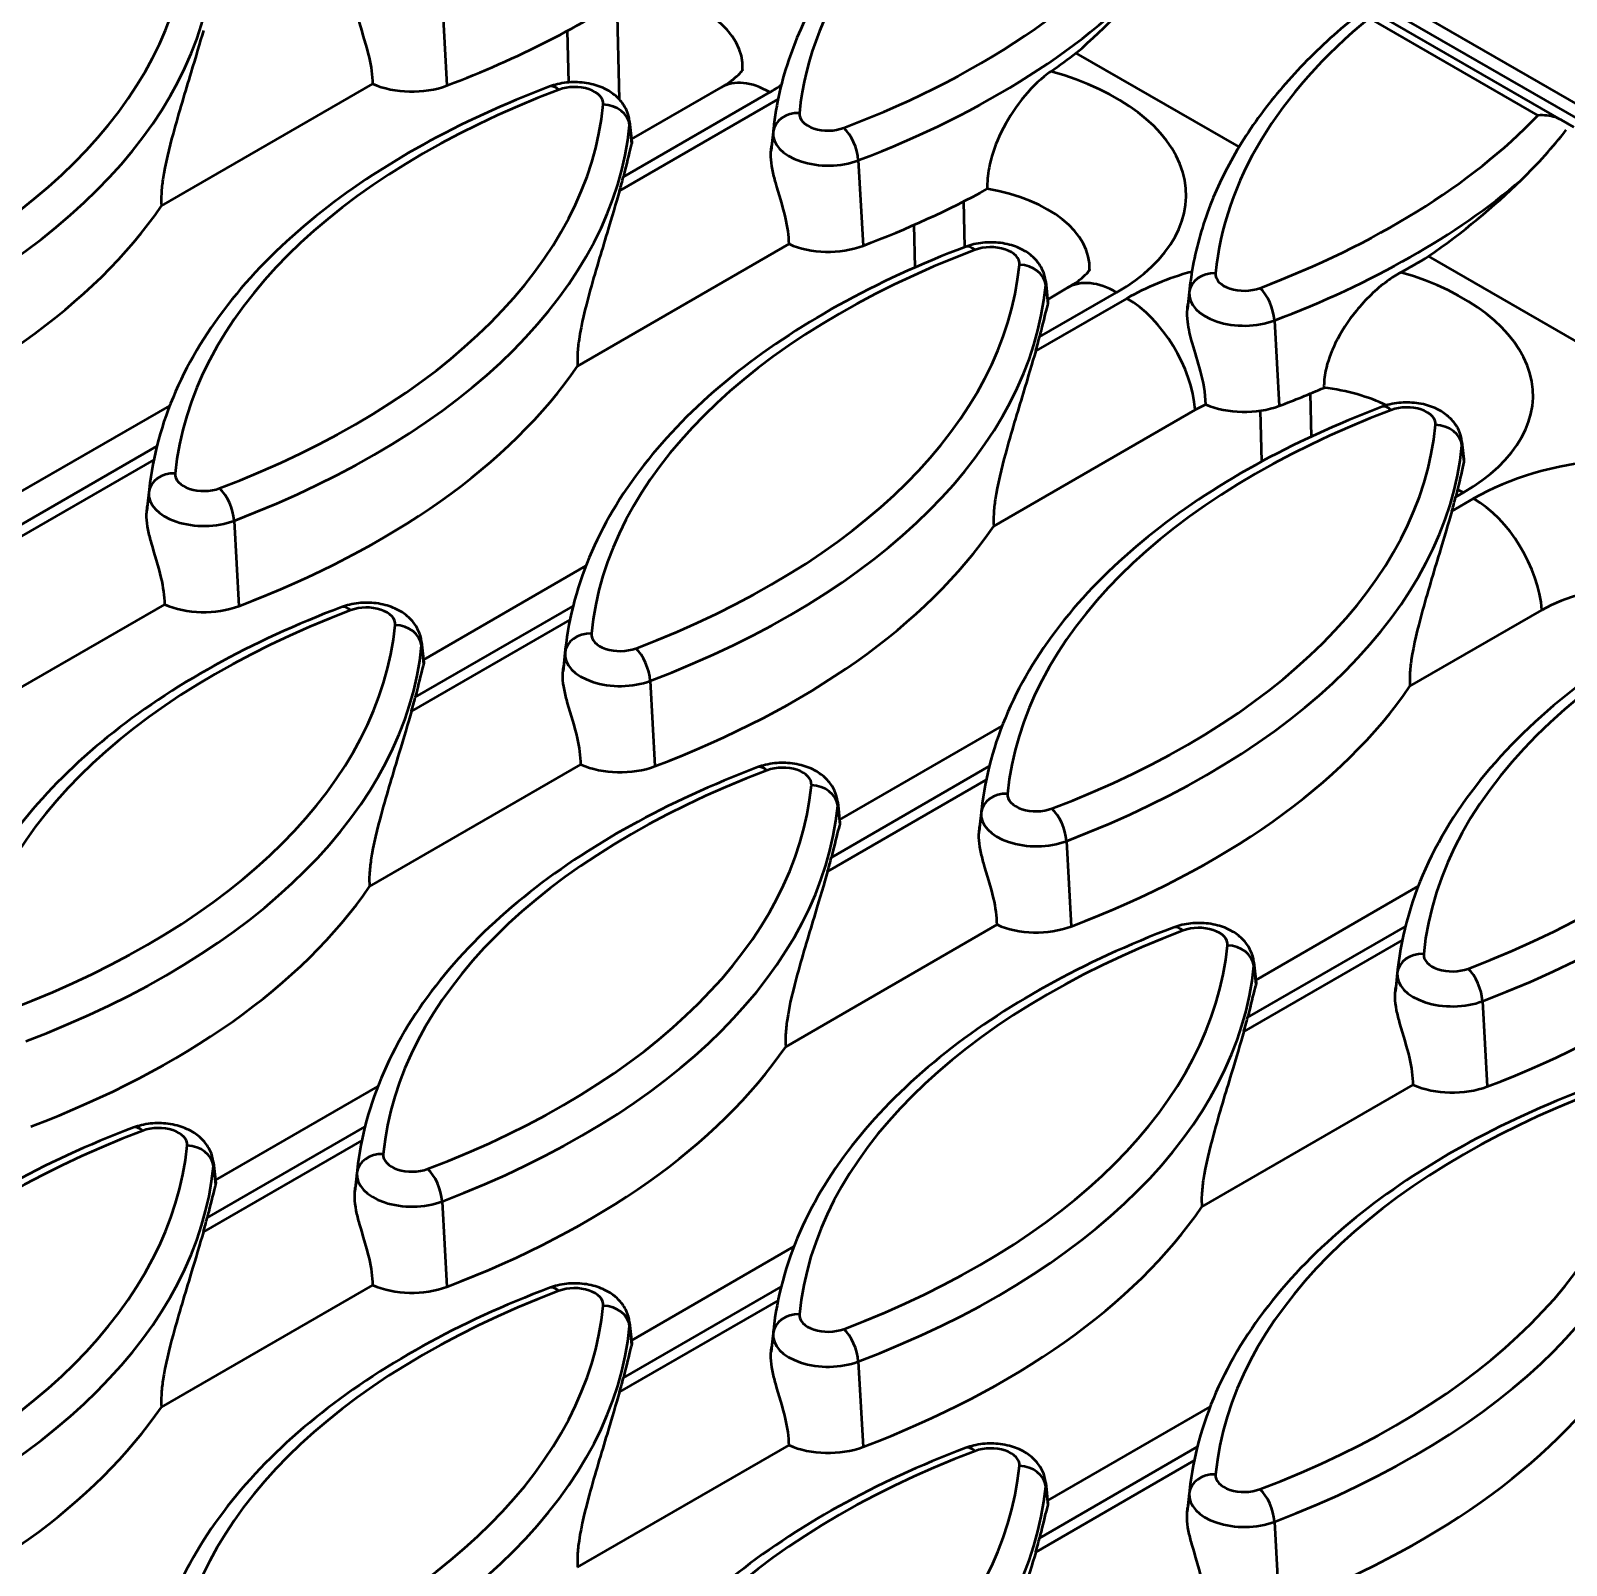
# Model space of a CAD drawing. Header units: millimetres. Extents: x 0 to 2219, y -32 to 1188.
# Drawn here: x 274.92 to 309.7, y 166.21 to 200.98 of the extents above; entities that cross this region are included whole.
import ezdxf

# ---------------------------------------------------------------- set-up
doc = ezdxf.new("R2010")
doc.units = ezdxf.units.MM
doc.header["$LTSCALE"] = 2
doc.layers.add('Sichtbar (ISO)', color=7, linetype='Continuous', lineweight=50)
doc.layers.add('Sichtbar schmal (ISO)', color=7, linetype='Continuous', lineweight=50)

msp = doc.modelspace()

# ---------------------------------------------------------------- linework, layer by layer
at = {"layer": 'Sichtbar (ISO)'}
for p, q in [((309.5855, 198.9639), (305.1868, 201.5034)), ((302.2903, 198.3509), (298.6043, 200.479)), ((277.8782, 197.0156), (282.6669, 199.7804)), ((288.527, 198.5263), (290.5585, 199.6992)), ((288.4837, 198.9294), (288.5341, 198.4604)), ((291.7412, 198.7566), (291.6994, 198.3677)), ((309.8775, 198.7953), (309.5855, 198.9639)), ((287.3063, 193.3867), (292.095, 196.1515)), ((311.0292, 193.3055), (306.584, 195.8719)), ((297.9118, 195.3006), (297.9622, 194.8315)), ((297.9551, 194.8975), (298.4152, 195.1631)), ((301.1693, 195.1277), (301.1317, 194.778)), ((274.3849, 190.3614), (278.064, 192.4855)), ((296.7344, 189.7579), (301.2973, 192.3923)), ((307.3399, 191.6717), (307.3828, 191.2725)), ((277.5991, 190.5917), (277.5573, 190.2027)), ((283.813, 186.7325), (287.4921, 188.8566)), ((273.1641, 185.2218), (277.9529, 187.9866)), ((306.1624, 186.129), (309.154, 187.8562)), ((283.7697, 187.1356), (283.8201, 186.6665)), ((287.0271, 186.9628), (286.9854, 186.5738)), ((293.2411, 183.1036), (296.9202, 185.2278)), ((282.5922, 181.5929), (287.381, 184.3577)), ((293.1978, 183.5067), (293.2482, 183.0376)), ((296.4552, 183.3339), (296.4135, 182.945)), ((302.6692, 179.4747), (306.3483, 181.5989)), ((292.0203, 177.964), (296.8091, 180.7288)), ((302.6259, 179.8779), (302.6762, 179.4088)), ((305.8833, 179.705), (305.8416, 179.3161)), ((301.4484, 174.3351), (306.2372, 177.0999)), ((279.0989, 174.9387), (282.7781, 177.0628)), ((279.0557, 175.3418), (279.106, 174.8727)), ((282.3131, 175.1689), (282.2713, 174.78)), ((288.527, 171.3098), (292.2062, 173.4339)), ((277.8782, 169.7991), (282.6669, 172.5638)), ((288.4837, 171.7129), (288.5341, 171.2438)), ((291.7412, 171.5401), (291.6994, 171.1511)), ((297.9551, 167.6809), (301.6342, 169.8051)), ((287.3063, 166.1702), (292.095, 168.935)), ((297.9118, 168.084), (297.9622, 167.6149)), ((301.1693, 167.9112), (301.1275, 167.5222))]:
    msp.add_line(p, q, dxfattribs=at)
for centre, major_axis, ratio, start_param, end_param in [((282.6771, 207.2228), (-19.9092, -1.4014), 0.6188024, 2.4532786, 2.6265947), ((273.3416, 209.4433), (-20.085, 0), 0.5773503, 2.1505075, 2.4383975), ((287.8465, 200.1581), (3.2, 0), 0.5773503, 6.2481417, 7.5963063), ((282.7697, 207.4474), (-19.91, 0), 0.5773503, 2.4439766, 2.4903132), ((283.5523, 200.4397), (-1.445, 0), 0.5773503, 0.9113221, 2.1505075), ((299.7816, 200.9502), (11.3936, 3.5551), 0.6299363, 5.3926456, 5.5429974), ((268.6276, 199.2824), (19.91, 0), 0.5773503, 6.1148977, 6.1429316), ((292.1053, 203.7301), (-19.8947, -1.4004), 0.6188024, 2.341325, 2.5113981), ((282.7697, 205.8144), (-20.085, 0), 0.5773503, 2.1505075, 2.3293755), ((295.7033, 195.622), (3.2, 0), 0.5773503, 6.2481417, 7.5745235), ((259.1995, 201.2783), (20.085, 0), 0.5773503, 5.2921002, 5.9067594), ((292.9804, 196.8108), (-1.445, 0), 0.5773503, 0.9113221, 2.1505075), ((292.1978, 203.8185), (-19.91, 0), 0.5773503, 2.333489, 2.3782999), ((278.0556, 195.6536), (19.91, 0), 0.5773503, 6.1148977, 6.1429316), ((268.6276, 197.6494), (20.085, 0), 0.5773503, 5.2921002, 5.9067594), ((292.1978, 202.1855), (-20.085, 0), 0.5773503, 2.1505075, 2.2122197), ((303.56, 191.0859), (3.2, 0), 0.5773503, 0.8671956, 1.3645485), ((303.56, 191.0859), (3.2, 0), 0.5773503, 2.2555542, 2.3561945), ((302.4084, 193.182), (-1.445, 0), 0.5773503, 0.9226255, 2.1505075), ((287.4837, 192.0247), (19.91, 0), 0.5773503, 6.1148977, 6.1429316), ((278.0556, 194.0206), (20.085, 0), 0.5773503, 5.2921002, 5.9067594), ((311.4168, 186.5498), (3.2, 0), 0.5773503, 0.9802229, 2.3561945), ((278.8382, 188.6459), (-1.445, 0), 0.5773503, 0.9113221, 2.1505075), ((287.4837, 190.3917), (20.085, 0), 0.5773503, 5.2921002, 5.9067594), ((263.9135, 187.4886), (19.91, 0), 0.5773503, 6.1148977, 6.1429316), ((288.2663, 185.017), (-1.445, 0), 0.5773503, 0.9113221, 2.1505075), ((296.9118, 186.7628), (20.085, 0), 0.5773503, 5.2921002, 5.9067594), ((273.3416, 183.8597), (19.91, 0), 0.5773503, 6.1148977, 6.1429316), ((263.9135, 185.8556), (20.085, 0), 0.5773503, 5.2921002, 5.9067594), ((297.6944, 181.3881), (-1.445, 0), 0.5773503, 0.9113221, 2.1505075), ((282.7697, 180.2308), (19.91, 0), 0.5773503, 6.1148977, 6.1429316), ((273.3416, 182.2267), (20.085, 0), 0.5773503, 5.2921002, 5.9067594), ((307.1225, 177.7593), (-1.445, 0), 0.5773503, 0.9113221, 2.1505075), ((282.7697, 178.5978), (20.085, 0), 0.5773503, 5.2921002, 5.9067594), ((259.1995, 175.6947), (19.91, 0), 0.5773503, 6.1148977, 6.1429316), ((283.5523, 173.2232), (-1.445, 0), 0.5773503, 0.9113221, 2.1505075), ((292.1978, 174.969), (20.085, 0), 0.5773503, 5.2921002, 5.9067594), ((268.6276, 172.0659), (19.91, 0), 0.5773503, 6.1148977, 6.1429316), ((259.1995, 174.0618), (20.085, 0), 0.5773503, 5.3071144, 5.9067594), ((292.9804, 169.5943), (-1.445, 0), 0.5773503, 0.9113221, 2.1505075), ((278.0556, 168.437), (19.91, 0), 0.5773503, 6.1148977, 6.1429316)]:
    msp.add_ellipse(centre, major_axis=major_axis, ratio=ratio, start_param=start_param, end_param=end_param, dxfattribs=at)
for points, knots in [([(297.1875, 206.1218), (296.5603, 205.7346), (295.9771, 205.3211), (294.9101, 204.447), (294.4263, 203.9866), (293.5682, 203.0255), (293.1939, 202.5248), (292.5647, 201.4911), (292.3098, 200.958), (291.928, 199.87), (291.8012, 199.3152), (291.7412, 198.7566)], [3.17500796, 3.17500796, 3.17500796, 3.17500796, 3.31302386, 3.31302386, 3.45103976, 3.45103976, 3.58905566, 3.58905566, 3.72707156, 3.72707156, 3.86508746, 3.86508746, 3.86508746, 3.86508746]), ([(277.2418, 203.3463), (276.217, 202.9589), (275.252, 202.5155), (273.4737, 201.5287), (272.6604, 200.9855), (271.2131, 199.8136), (270.5792, 199.185), (269.5157, 197.8586), (269.086, 197.1607), (268.4539, 195.7178), (268.2517, 194.9726), (268.171, 194.2205)], [2.93590568, 2.93590568, 2.93590568, 2.93590568, 3.12174204, 3.12174204, 3.30757839, 3.30757839, 3.49341475, 3.49341475, 3.67925111, 3.67925111, 3.86508746, 3.86508746, 3.86508746, 3.86508746]), ([(282.6669, 199.7804), (282.6636, 199.9685), (282.6361, 200.1727), (282.5277, 200.6445), (282.4366, 200.9151), (282.338, 201.2652), (282.3109, 201.3694), (282.2712, 201.5719), (282.2589, 201.6704), (282.2552, 201.805), (282.2568, 201.8524), (282.2612, 201.8989)], [0.04336489, 0.04336489, 0.04336489, 0.04336489, 0.19996601, 0.19996601, 0.39993202, 0.39993202, 0.47560066, 0.47560066, 0.55126929, 0.55126929, 0.59299387, 0.59299387, 0.59299387, 0.59299387]), ([(305.1848, 201.5046), (304.7217, 201.1458), (304.2927, 200.7702), (303.5093, 199.9889), (303.1549, 199.5833), (302.5264, 198.7463), (302.2524, 198.3149), (301.7902, 197.4315), (301.6021, 196.9796), (301.3168, 196.0618), (301.2196, 195.5961), (301.1693, 195.1277)], [3.28649149, 3.28649149, 3.28649149, 3.28649149, 3.40221068, 3.40221068, 3.51792988, 3.51792988, 3.63364907, 3.63364907, 3.74936827, 3.74936827, 3.86508746, 3.86508746, 3.86508746, 3.86508746]), ([(278.8282, 200.9859), (278.7487, 200.7166), (278.6523, 200.3914), (278.4161, 199.6055), (278.2711, 199.1335), (278.057, 198.3451), (277.9598, 197.9595), (277.8943, 197.5126), (277.8815, 197.4), (277.8705, 197.1928), (277.8714, 197.0975), (277.8782, 197.0156)], [-1.1741314, -1.1741314, -1.1741314, -1.1741314, -0.8282199, -0.8282199, -0.4165788, -0.4165788, -0.1554996, -0.1554996, -0.0777498, -0.0777498, -0.0059838, -0.0059838, -0.0059838, -0.0059838]), ([(290.5585, 199.6992), (290.6624, 199.7592), (290.7501, 199.8186), (290.8911, 199.9277), (290.9444, 199.9773), (291.0191, 200.0568), (291.0404, 200.0865), (291.0561, 200.1111), (291.0583, 200.1156), (291.0583, 200.1156)], [0, 0, 0, 0, 0.14416071, 0.14416071, 0.28832141, 0.28832141, 0.43248212, 0.43248212, 0.51332613, 0.51332613, 0.51332613, 0.51332613]), ([(298.0282, 200.0631), (297.9764, 200.0274), (297.9245, 199.9883), (297.671, 199.7818), (297.4733, 199.5714), (297.1269, 199.1034), (296.9768, 198.8513), (296.7531, 198.354), (296.6733, 198.1134), (296.5965, 197.7103), (296.5824, 197.5503), (296.586, 197.3978)], [-2.65525649, -2.65525649, -2.65525649, -2.65525649, -2.594613, -2.594613, -2.35929257, -2.35929257, -2.14085408, -2.14085408, -1.94947542, -1.94947542, -1.81657041, -1.81657041, -1.81657041, -1.81657041]), ([(286.6699, 199.7175), (285.6451, 199.3301), (284.6801, 198.8866), (282.9018, 197.8999), (282.0885, 197.3566), (280.6412, 196.1848), (280.0073, 195.5561), (278.9437, 194.2297), (278.5141, 193.5318), (277.882, 192.0889), (277.6798, 191.3438), (277.5991, 190.5917)], [2.93590568, 2.93590568, 2.93590568, 2.93590568, 3.12174204, 3.12174204, 3.30757839, 3.30757839, 3.49341475, 3.49341475, 3.67925111, 3.67925111, 3.86508746, 3.86508746, 3.86508746, 3.86508746]), ([(288.4837, 198.9294), (288.4738, 199.0223), (288.4477, 199.1115), (288.3698, 199.2801), (288.3157, 199.357), (288.1812, 199.5043), (288.0976, 199.5681), (287.8987, 199.6864), (287.7807, 199.7324), (287.5273, 199.799), (287.3911, 199.8162), (287.1194, 199.8188), (286.984, 199.8045), (286.7904, 199.7584), (286.7297, 199.7401), (286.6699, 199.7175)], [0.8473015, 0.8473015, 0.8473015, 0.8473015, 1.0461813, 1.0461813, 1.2705319, 1.2705319, 1.5560441, 1.5560441, 1.9290652, 1.9290652, 2.3395873, 2.3395873, 2.7469542, 2.7469542, 2.9359057, 2.9359057, 2.9359057, 2.9359057]), ([(309.5855, 198.9639), (309.5443, 198.9877), (309.4992, 199.0072), (309.3927, 199.0419), (309.33, 199.0547), (309.1996, 199.0685), (309.1317, 199.0692), (309.0629, 199.0638), (309.062, 199.0638), (309.0611, 199.0637)], [0.39074514, 0.39074514, 0.39074514, 0.39074514, 0.43098813, 0.43098813, 0.4809599, 0.4809599, 0.53234121, 0.53234121, 0.53302709, 0.53302709, 0.53302709, 0.53302709]), ([(288.5293, 198.4213), (288.5269, 198.4133), (288.5245, 198.4049), (288.483, 198.2595), (288.4327, 198.0475), (288.3652, 197.7704), (288.3539, 197.7239), (288.342, 197.6755)], [0.70958265, 0.70958265, 0.70958265, 0.70958265, 0.73010989, 0.73010989, 1.0546565, 1.0546565, 1.11670002, 1.11670002, 1.11670002, 1.11670002]), ([(291.6893, 198.27), (291.6917, 198.2938), (291.6941, 198.3173), (291.6975, 198.3497), (291.6985, 198.3587), (291.6994, 198.3677)], [0.709582647, 0.709582647, 0.709582647, 0.709582647, 0.73010989, 0.73010989, 0.738013886, 0.738013886, 0.738013886, 0.738013886]), ([(292.095, 196.1515), (292.0917, 196.3396), (292.0641, 196.5438), (291.9558, 197.0156), (291.8647, 197.2862), (291.7661, 197.6363), (291.739, 197.7405), (291.6993, 197.9431), (291.687, 198.0415), (291.6832, 198.1761), (291.6848, 198.2235), (291.6893, 198.27)], [0.04336489, 0.04336489, 0.04336489, 0.04336489, 0.19996601, 0.19996601, 0.39993202, 0.39993202, 0.47560066, 0.47560066, 0.55126929, 0.55126929, 0.59299387, 0.59299387, 0.59299387, 0.59299387]), ([(288.2563, 197.3571), (288.1768, 197.0878), (288.0804, 196.7625), (287.8441, 195.9766), (287.6992, 195.5046), (287.4851, 194.7163), (287.3879, 194.3307), (287.3224, 193.8837), (287.3096, 193.7712), (287.2986, 193.5639), (287.2995, 193.4686), (287.3063, 193.3867)], [-1.1741314, -1.1741314, -1.1741314, -1.1741314, -0.8282199, -0.8282199, -0.4165788, -0.4165788, -0.1554996, -0.1554996, -0.0777498, -0.0777498, -0.0059838, -0.0059838, -0.0059838, -0.0059838]), ([(296.098, 196.0886), (295.0732, 195.7012), (294.1082, 195.2577), (292.3299, 194.271), (291.5166, 193.7278), (290.0693, 192.5559), (289.4354, 191.9272), (288.3718, 190.6009), (287.9422, 189.903), (287.3101, 188.46), (287.1079, 187.7149), (287.0271, 186.9628)], [2.93590568, 2.93590568, 2.93590568, 2.93590568, 3.12174204, 3.12174204, 3.30757839, 3.30757839, 3.49341475, 3.49341475, 3.67925111, 3.67925111, 3.86508746, 3.86508746, 3.86508746, 3.86508746]), ([(297.9118, 195.3006), (297.9019, 195.3934), (297.8758, 195.4826), (297.7978, 195.6512), (297.7438, 195.7281), (297.6092, 195.8754), (297.5257, 195.9392), (297.3268, 196.0575), (297.2088, 196.1036), (296.9554, 196.1701), (296.8192, 196.1873), (296.5475, 196.1899), (296.4121, 196.1756), (296.2185, 196.1295), (296.1578, 196.1112), (296.098, 196.0886)], [0.8473015, 0.8473015, 0.8473015, 0.8473015, 1.0461813, 1.0461813, 1.2705319, 1.2705319, 1.5560441, 1.5560441, 1.9290652, 1.9290652, 2.3395873, 2.3395873, 2.7469542, 2.7469542, 2.9359057, 2.9359057, 2.9359057, 2.9359057]), ([(298.4152, 195.1631), (298.5191, 195.2231), (298.6068, 195.2825), (298.7479, 195.3916), (298.8012, 195.4413), (298.8759, 195.5207), (298.8972, 195.5504), (298.9129, 195.575), (298.915, 195.5795), (298.915, 195.5795)], [0, 0, 0, 0, 0.14416071, 0.14416071, 0.28832141, 0.28832141, 0.43248212, 0.43248212, 0.51332613, 0.51332613, 0.51332613, 0.51332613]), ([(305.953, 195.5079), (305.8499, 195.451), (305.7466, 195.3843), (305.3963, 195.1265), (305.1559, 194.8947), (304.7613, 194.4081), (304.5978, 194.1598), (304.3714, 193.697), (304.2945, 193.486), (304.2253, 193.1447), (304.213, 193.017), (304.2154, 192.8942)], [-2.72282242, -2.72282242, -2.72282242, -2.72282242, -2.61402981, -2.61402981, -2.35125979, -2.35125979, -2.12781143, -2.12781143, -1.95143156, -1.95143156, -1.84003941, -1.84003941, -1.84003941, -1.84003941]), ([(297.9574, 194.7925), (297.955, 194.7844), (297.9526, 194.776), (297.9111, 194.6306), (297.8607, 194.4186), (297.7933, 194.1416), (297.7819, 194.095), (297.7701, 194.0466)], [0.70958265, 0.70958265, 0.70958265, 0.70958265, 0.73010989, 0.73010989, 1.0546565, 1.0546565, 1.11670002, 1.11670002, 1.11670002, 1.11670002]), ([(301.5361, 192.5169), (301.5345, 192.7778), (301.4835, 193.0322), (301.3626, 193.486), (301.2933, 193.6951), (301.1869, 194.0658), (301.1468, 194.2269), (301.1149, 194.4868), (301.1119, 194.5848), (301.1213, 194.6778)], [-3.07038747, -3.07038747, -3.07038747, -3.07038747, -2.90134148, -2.90134148, -2.74809695, -2.74809695, -2.62272962, -2.62272962, -2.53988053, -2.53988053, -2.53988053, -2.53988053]), ([(297.6844, 193.7282), (297.6049, 193.4589), (297.5085, 193.1336), (297.2722, 192.3477), (297.1272, 191.8757), (296.9132, 191.0874), (296.816, 190.7018), (296.7505, 190.2548), (296.7377, 190.1423), (296.7266, 189.9351), (296.7276, 189.8398), (296.7344, 189.7579)], [-1.1741314, -1.1741314, -1.1741314, -1.1741314, -0.8282199, -0.8282199, -0.4165788, -0.4165788, -0.1554996, -0.1554996, -0.0777498, -0.0777498, -0.0059838, -0.0059838, -0.0059838, -0.0059838]), ([(305.5261, 192.4597), (304.5013, 192.0723), (303.5363, 191.6288), (301.758, 190.6421), (300.9446, 190.0989), (299.4974, 188.927), (298.8635, 188.2983), (297.7999, 186.972), (297.3703, 186.2741), (296.7382, 184.8312), (296.536, 184.086), (296.4552, 183.3339)], [2.93590568, 2.93590568, 2.93590568, 2.93590568, 3.12174204, 3.12174204, 3.30757839, 3.30757839, 3.49341475, 3.49341475, 3.67925111, 3.67925111, 3.86508746, 3.86508746, 3.86508746, 3.86508746]), ([(307.3399, 191.6717), (307.33, 191.7645), (307.3039, 191.8537), (307.2259, 192.0223), (307.1719, 192.0992), (307.0373, 192.2466), (306.9538, 192.3103), (306.7549, 192.4286), (306.6369, 192.4747), (306.3835, 192.5413), (306.2473, 192.5584), (305.9756, 192.561), (305.8402, 192.5467), (305.6466, 192.5006), (305.5858, 192.4823), (305.5261, 192.4597)], [0.8473015, 0.8473015, 0.8473015, 0.8473015, 1.0461813, 1.0461813, 1.2705319, 1.2705319, 1.5560441, 1.5560441, 1.9290652, 1.9290652, 2.3395873, 2.3395873, 2.7469542, 2.7469542, 2.9359057, 2.9359057, 2.9359057, 2.9359057]), ([(307.2397, 190.5879), (307.2372, 190.5777), (307.2347, 190.5674), (307.2214, 190.5127), (307.21, 190.4661), (307.1982, 190.4177)], [1.040299488, 1.040299488, 1.040299488, 1.040299488, 1.054656499, 1.054656499, 1.116700016, 1.116700016, 1.116700016, 1.116700016]), ([(277.9529, 187.9866), (277.9496, 188.1746), (277.922, 188.3789), (277.8137, 188.8506), (277.7226, 189.1213), (277.6239, 189.4713), (277.5969, 189.5755), (277.5571, 189.7781), (277.5449, 189.8766), (277.5411, 190.0112), (277.5427, 190.0585), (277.5472, 190.1051)], [0.04336489, 0.04336489, 0.04336489, 0.04336489, 0.19996601, 0.19996601, 0.39993202, 0.39993202, 0.47560066, 0.47560066, 0.55126929, 0.55126929, 0.59299387, 0.59299387, 0.59299387, 0.59299387]), ([(277.5472, 190.1051), (277.5495, 190.1288), (277.552, 190.1524), (277.5554, 190.1848), (277.5563, 190.1937), (277.5573, 190.2027)], [0.709582647, 0.709582647, 0.709582647, 0.709582647, 0.73010989, 0.73010989, 0.738013886, 0.738013886, 0.738013886, 0.738013886]), ([(307.1125, 190.0993), (307.033, 189.83), (306.9366, 189.5048), (306.7003, 188.7188), (306.5553, 188.2468), (306.3413, 187.4585), (306.2441, 187.0729), (306.1786, 186.6259), (306.1658, 186.5134), (306.1547, 186.3062), (306.1557, 186.2109), (306.1624, 186.129)], [-1.1741314, -1.1741314, -1.1741314, -1.1741314, -0.8282199, -0.8282199, -0.4165788, -0.4165788, -0.1554996, -0.1554996, -0.0777498, -0.0777498, -0.0059838, -0.0059838, -0.0059838, -0.0059838]), ([(316.5622, 189.3779), (315.3711, 189.0153), (314.242, 188.5815), (312.1527, 187.586), (311.1925, 187.0246), (309.4802, 185.7924), (308.7281, 185.1216), (307.4659, 183.6919), (306.9558, 182.9327), (306.2088, 181.3537), (305.9723, 180.5336), (305.8833, 179.705)], [2.8413722, 2.8413722, 2.8413722, 2.8413722, 3.0461153, 3.0461153, 3.2508583, 3.2508583, 3.4556014, 3.4556014, 3.6603444, 3.6603444, 3.8650875, 3.8650875, 3.8650875, 3.8650875]), ([(281.9558, 187.9236), (280.931, 187.5362), (279.9661, 187.0927), (278.1878, 186.106), (277.3744, 185.5628), (275.9272, 184.3909), (275.2933, 183.7623), (274.2297, 182.4359), (273.8001, 181.738), (273.1679, 180.2951), (272.9658, 179.5499), (272.885, 178.7978)], [2.93590568, 2.93590568, 2.93590568, 2.93590568, 3.12174204, 3.12174204, 3.30757839, 3.30757839, 3.49341475, 3.49341475, 3.67925111, 3.67925111, 3.86508746, 3.86508746, 3.86508746, 3.86508746]), ([(283.7697, 187.1356), (283.7597, 187.2284), (283.7337, 187.3176), (283.6557, 187.4863), (283.6016, 187.5631), (283.4671, 187.7105), (283.3836, 187.7743), (283.1846, 187.8925), (283.0666, 187.9386), (282.8133, 188.0052), (282.6771, 188.0223), (282.4054, 188.0249), (282.27, 188.0106), (282.0763, 187.9646), (282.0156, 187.9462), (281.9558, 187.9236)], [0.8473015, 0.8473015, 0.8473015, 0.8473015, 1.0461813, 1.0461813, 1.2705319, 1.2705319, 1.5560441, 1.5560441, 1.9290652, 1.9290652, 2.3395873, 2.3395873, 2.7469542, 2.7469542, 2.9359057, 2.9359057, 2.9359057, 2.9359057]), ([(283.8152, 186.6275), (283.8128, 186.6194), (283.8104, 186.6111), (283.769, 186.4657), (283.7186, 186.2537), (283.6512, 185.9766), (283.6398, 185.93), (283.628, 185.8816)], [0.70958265, 0.70958265, 0.70958265, 0.70958265, 0.73010989, 0.73010989, 1.0546565, 1.0546565, 1.11670002, 1.11670002, 1.11670002, 1.11670002]), ([(287.381, 184.3577), (287.3777, 184.5458), (287.3501, 184.75), (287.2417, 185.2218), (287.1507, 185.4924), (287.052, 185.8425), (287.025, 185.9467), (286.9852, 186.1492), (286.973, 186.2477), (286.9692, 186.3823), (286.9708, 186.4297), (286.9752, 186.4762)], [0.04336489, 0.04336489, 0.04336489, 0.04336489, 0.19996601, 0.19996601, 0.39993202, 0.39993202, 0.47560066, 0.47560066, 0.55126929, 0.55126929, 0.59299387, 0.59299387, 0.59299387, 0.59299387]), ([(286.9752, 186.4762), (286.9776, 186.4999), (286.9801, 186.5235), (286.9835, 186.5559), (286.9844, 186.5649), (286.9854, 186.5738)], [0.709582647, 0.709582647, 0.709582647, 0.709582647, 0.73010989, 0.73010989, 0.738013886, 0.738013886, 0.738013886, 0.738013886]), ([(283.5422, 185.5632), (283.4627, 185.2939), (283.3664, 184.9687), (283.1301, 184.1828), (282.9851, 183.7108), (282.7711, 182.9224), (282.6739, 182.5368), (282.6083, 182.0899), (282.5956, 181.9773), (282.5845, 181.7701), (282.5854, 181.6748), (282.5922, 181.5929)], [-1.1741314, -1.1741314, -1.1741314, -1.1741314, -0.8282199, -0.8282199, -0.4165788, -0.4165788, -0.1554996, -0.1554996, -0.0777498, -0.0777498, -0.0059838, -0.0059838, -0.0059838, -0.0059838]), ([(293.1978, 183.5067), (293.1878, 183.5995), (293.1617, 183.6887), (293.0838, 183.8574), (293.0297, 183.9342), (292.8952, 184.0816), (292.8117, 184.1454), (292.6127, 184.2637), (292.4947, 184.3097), (292.2414, 184.3763), (292.1052, 184.3935), (291.8335, 184.3961), (291.6981, 184.3817), (291.5044, 184.3357), (291.4437, 184.3174), (291.3839, 184.2948)], [0.8473015, 0.8473015, 0.8473015, 0.8473015, 1.0461813, 1.0461813, 1.2705319, 1.2705319, 1.5560441, 1.5560441, 1.9290652, 1.9290652, 2.3395873, 2.3395873, 2.7469542, 2.7469542, 2.9359057, 2.9359057, 2.9359057, 2.9359057]), ([(291.3839, 184.2948), (290.3591, 183.9074), (289.3942, 183.4639), (287.6159, 182.4771), (286.8025, 181.9339), (285.3553, 180.7621), (284.7214, 180.1334), (283.6578, 178.807), (283.2282, 178.1091), (282.596, 176.6662), (282.3938, 175.921), (282.3131, 175.1689)], [2.93590568, 2.93590568, 2.93590568, 2.93590568, 3.12174204, 3.12174204, 3.30757839, 3.30757839, 3.49341475, 3.49341475, 3.67925111, 3.67925111, 3.86508746, 3.86508746, 3.86508746, 3.86508746]), ([(293.2433, 182.9986), (293.2409, 182.9906), (293.2385, 182.9822), (293.1971, 182.8368), (293.1467, 182.6248), (293.0793, 182.3477), (293.0679, 182.3012), (293.0561, 182.2528)], [0.70958265, 0.70958265, 0.70958265, 0.70958265, 0.73010989, 0.73010989, 1.0546565, 1.0546565, 1.11670002, 1.11670002, 1.11670002, 1.11670002]), ([(296.8091, 180.7288), (296.8057, 180.9169), (296.7782, 181.1211), (296.6698, 181.5929), (296.5788, 181.8635), (296.4801, 182.2136), (296.4531, 182.3178), (296.4133, 182.5204), (296.401, 182.6188), (296.3973, 182.7534), (296.3989, 182.8008), (296.4033, 182.8473)], [0.04336489, 0.04336489, 0.04336489, 0.04336489, 0.19996601, 0.19996601, 0.39993202, 0.39993202, 0.47560066, 0.47560066, 0.55126929, 0.55126929, 0.59299387, 0.59299387, 0.59299387, 0.59299387]), ([(296.4033, 182.8473), (296.4057, 182.871), (296.4081, 182.8946), (296.4116, 182.927), (296.4125, 182.936), (296.4135, 182.945)], [0.709582647, 0.709582647, 0.709582647, 0.709582647, 0.73010989, 0.73010989, 0.738013886, 0.738013886, 0.738013886, 0.738013886]), ([(292.9703, 181.9344), (292.8908, 181.665), (292.7945, 181.3398), (292.5582, 180.5539), (292.4132, 180.0819), (292.1992, 179.2936), (292.102, 178.908), (292.0364, 178.461), (292.0237, 178.3484), (292.0126, 178.1412), (292.0135, 178.0459), (292.0203, 177.964)], [-1.1741314, -1.1741314, -1.1741314, -1.1741314, -0.8282199, -0.8282199, -0.4165788, -0.4165788, -0.1554996, -0.1554996, -0.0777498, -0.0777498, -0.0059838, -0.0059838, -0.0059838, -0.0059838]), ([(300.812, 180.6659), (299.7872, 180.2785), (298.8223, 179.835), (297.044, 178.8483), (296.2306, 178.305), (294.7834, 177.1332), (294.1494, 176.5045), (293.0859, 175.1781), (292.6563, 174.4803), (292.0241, 173.0373), (291.8219, 172.2922), (291.7412, 171.5401)], [2.93590568, 2.93590568, 2.93590568, 2.93590568, 3.12174204, 3.12174204, 3.30757839, 3.30757839, 3.49341475, 3.49341475, 3.67925111, 3.67925111, 3.86508746, 3.86508746, 3.86508746, 3.86508746]), ([(302.6259, 179.8779), (302.6159, 179.9707), (302.5898, 180.0599), (302.5119, 180.2285), (302.4578, 180.3054), (302.3233, 180.4527), (302.2398, 180.5165), (302.0408, 180.6348), (301.9228, 180.6809), (301.6694, 180.7474), (301.5333, 180.7646), (301.2616, 180.7672), (301.1262, 180.7529), (300.9325, 180.7068), (300.8718, 180.6885), (300.812, 180.6659)], [0.8473015, 0.8473015, 0.8473015, 0.8473015, 1.0461813, 1.0461813, 1.2705319, 1.2705319, 1.5560441, 1.5560441, 1.9290652, 1.9290652, 2.3395873, 2.3395873, 2.7469542, 2.7469542, 2.9359057, 2.9359057, 2.9359057, 2.9359057]), ([(302.6714, 179.3697), (302.669, 179.3617), (302.6666, 179.3533), (302.6251, 179.2079), (302.5748, 178.9959), (302.5074, 178.7188), (302.496, 178.6723), (302.4842, 178.6239)], [0.70958265, 0.70958265, 0.70958265, 0.70958265, 0.73010989, 0.73010989, 1.0546565, 1.0546565, 1.11670002, 1.11670002, 1.11670002, 1.11670002]), ([(306.2372, 177.0999), (306.2338, 177.288), (306.2063, 177.4922), (306.0979, 177.964), (306.0069, 178.2346), (305.9082, 178.5847), (305.8811, 178.6889), (305.8414, 178.8915), (305.8291, 178.99), (305.8254, 179.1246), (305.827, 179.1719), (305.8314, 179.2184)], [0.04336489, 0.04336489, 0.04336489, 0.04336489, 0.19996601, 0.19996601, 0.39993202, 0.39993202, 0.47560066, 0.47560066, 0.55126929, 0.55126929, 0.59299387, 0.59299387, 0.59299387, 0.59299387]), ([(302.3984, 178.3055), (302.3189, 178.0362), (302.2225, 177.7109), (301.9863, 176.925), (301.8413, 176.453), (301.6273, 175.6647), (301.5301, 175.2791), (301.4645, 174.8321), (301.4517, 174.7196), (301.4407, 174.5123), (301.4416, 174.4171), (301.4484, 174.3351)], [-1.1741314, -1.1741314, -1.1741314, -1.1741314, -0.8282199, -0.8282199, -0.4165788, -0.4165788, -0.1554996, -0.1554996, -0.0777498, -0.0777498, -0.0059838, -0.0059838, -0.0059838, -0.0059838]), ([(310.2401, 177.037), (309.2153, 176.6496), (308.2504, 176.2061), (306.472, 175.2194), (305.6587, 174.6762), (304.2115, 173.5043), (303.5775, 172.8756), (302.514, 171.5493), (302.0844, 170.8514), (301.4522, 169.4084), (301.25, 168.6633), (301.1693, 167.9112)], [2.93590568, 2.93590568, 2.93590568, 2.93590568, 3.12174204, 3.12174204, 3.30757839, 3.30757839, 3.49341475, 3.49341475, 3.67925111, 3.67925111, 3.86508746, 3.86508746, 3.86508746, 3.86508746]), ([(277.2418, 176.1298), (276.217, 175.7424), (275.252, 175.2989), (273.4737, 174.3122), (272.6604, 173.7689), (271.2131, 172.5971), (270.5792, 171.9684), (269.5157, 170.6421), (269.086, 169.9442), (268.4539, 168.5012), (268.2517, 167.7561), (268.171, 167.004)], [2.93590568, 2.93590568, 2.93590568, 2.93590568, 3.12174204, 3.12174204, 3.30757839, 3.30757839, 3.49341475, 3.49341475, 3.67925111, 3.67925111, 3.86508746, 3.86508746, 3.86508746, 3.86508746]), ([(279.0557, 175.3418), (279.0457, 175.4346), (279.0196, 175.5238), (278.9417, 175.6924), (278.8876, 175.7693), (278.7531, 175.9166), (278.6695, 175.9804), (278.4706, 176.0987), (278.3526, 176.1448), (278.0992, 176.2113), (277.9631, 176.2285), (277.6914, 176.2311), (277.5559, 176.2168), (277.3623, 176.1707), (277.3016, 176.1524), (277.2418, 176.1298)], [0.8473015, 0.8473015, 0.8473015, 0.8473015, 1.0461813, 1.0461813, 1.2705319, 1.2705319, 1.5560441, 1.5560441, 1.9290652, 1.9290652, 2.3395873, 2.3395873, 2.7469542, 2.7469542, 2.9359057, 2.9359057, 2.9359057, 2.9359057]), ([(279.1012, 174.8336), (279.0988, 174.8256), (279.0964, 174.8172), (279.0549, 174.6718), (279.0046, 174.4598), (278.9371, 174.1828), (278.9258, 174.1362), (278.914, 174.0878)], [0.70958265, 0.70958265, 0.70958265, 0.70958265, 0.73010989, 0.73010989, 1.0546565, 1.0546565, 1.11670002, 1.11670002, 1.11670002, 1.11670002]), ([(282.6669, 172.5638), (282.6636, 172.7519), (282.6361, 172.9561), (282.5277, 173.4279), (282.4366, 173.6986), (282.338, 174.0486), (282.3109, 174.1528), (282.2712, 174.3554), (282.2589, 174.4539), (282.2552, 174.5885), (282.2568, 174.6358), (282.2612, 174.6824)], [0.04336489, 0.04336489, 0.04336489, 0.04336489, 0.19996601, 0.19996601, 0.39993202, 0.39993202, 0.47560066, 0.47560066, 0.55126929, 0.55126929, 0.59299387, 0.59299387, 0.59299387, 0.59299387]), ([(282.2612, 174.6824), (282.2636, 174.7061), (282.266, 174.7296), (282.2694, 174.762), (282.2704, 174.771), (282.2713, 174.78)], [0.709582647, 0.709582647, 0.709582647, 0.709582647, 0.73010989, 0.73010989, 0.738013886, 0.738013886, 0.738013886, 0.738013886]), ([(278.8282, 173.7694), (278.7487, 173.5001), (278.6523, 173.1748), (278.4161, 172.3889), (278.2711, 171.9169), (278.057, 171.1286), (277.9598, 170.743), (277.8943, 170.296), (277.8815, 170.1835), (277.8705, 169.9763), (277.8714, 169.881), (277.8782, 169.7991)], [-1.1741314, -1.1741314, -1.1741314, -1.1741314, -0.8282199, -0.8282199, -0.4165788, -0.4165788, -0.1554996, -0.1554996, -0.0777498, -0.0777498, -0.0059838, -0.0059838, -0.0059838, -0.0059838]), ([(288.4837, 171.7129), (288.4738, 171.8057), (288.4477, 171.8949), (288.3698, 172.0635), (288.3157, 172.1404), (288.1812, 172.2877), (288.0976, 172.3515), (287.8987, 172.4698), (287.7807, 172.5159), (287.5273, 172.5825), (287.3911, 172.5996), (287.1194, 172.6022), (286.984, 172.5879), (286.7904, 172.5418), (286.7297, 172.5235), (286.6699, 172.5009)], [0.8473015, 0.8473015, 0.8473015, 0.8473015, 1.0461813, 1.0461813, 1.2705319, 1.2705319, 1.5560441, 1.5560441, 1.9290652, 1.9290652, 2.3395873, 2.3395873, 2.7469542, 2.7469542, 2.9359057, 2.9359057, 2.9359057, 2.9359057]), ([(286.6699, 172.5009), (285.6451, 172.1135), (284.6801, 171.67), (282.9018, 170.6833), (282.0885, 170.1401), (280.6412, 168.9682), (280.0073, 168.3395), (278.9437, 167.0132), (278.5141, 166.3153), (277.882, 164.8724), (277.6798, 164.1272), (277.5991, 163.3751)], [2.93590568, 2.93590568, 2.93590568, 2.93590568, 3.12174204, 3.12174204, 3.30757839, 3.30757839, 3.49341475, 3.49341475, 3.67925111, 3.67925111, 3.86508746, 3.86508746, 3.86508746, 3.86508746]), ([(288.5293, 171.2048), (288.5269, 171.1967), (288.5245, 171.1884), (288.483, 171.0429), (288.4327, 170.8309), (288.3652, 170.5539), (288.3539, 170.5073), (288.342, 170.4589)], [0.70958265, 0.70958265, 0.70958265, 0.70958265, 0.73010989, 0.73010989, 1.0546565, 1.0546565, 1.11670002, 1.11670002, 1.11670002, 1.11670002]), ([(292.095, 168.935), (292.0917, 169.1231), (292.0641, 169.3273), (291.9558, 169.799), (291.8647, 170.0697), (291.7661, 170.4198), (291.739, 170.5239), (291.6993, 170.7265), (291.687, 170.825), (291.6832, 170.9596), (291.6848, 171.007), (291.6893, 171.0535)], [0.04336489, 0.04336489, 0.04336489, 0.04336489, 0.19996601, 0.19996601, 0.39993202, 0.39993202, 0.47560066, 0.47560066, 0.55126929, 0.55126929, 0.59299387, 0.59299387, 0.59299387, 0.59299387]), ([(291.6893, 171.0535), (291.6917, 171.0772), (291.6941, 171.1008), (291.6975, 171.1332), (291.6985, 171.1422), (291.6994, 171.1511)], [0.709582647, 0.709582647, 0.709582647, 0.709582647, 0.73010989, 0.73010989, 0.738013886, 0.738013886, 0.738013886, 0.738013886]), ([(288.2563, 170.1405), (288.1768, 169.8712), (288.0804, 169.546), (287.8441, 168.76), (287.6992, 168.288), (287.4851, 167.4997), (287.3879, 167.1141), (287.3224, 166.6671), (287.3096, 166.5546), (287.2986, 166.3474), (287.2995, 166.2521), (287.3063, 166.1702)], [-1.1741314, -1.1741314, -1.1741314, -1.1741314, -0.8282199, -0.8282199, -0.4165788, -0.4165788, -0.1554996, -0.1554996, -0.0777498, -0.0777498, -0.0059838, -0.0059838, -0.0059838, -0.0059838]), ([(296.098, 168.872), (295.0732, 168.4846), (294.1082, 168.0412), (292.3299, 167.0544), (291.5166, 166.5112), (290.0693, 165.3393), (289.4354, 164.7107), (288.3718, 163.3843), (287.9422, 162.6864), (287.3101, 161.2435), (287.1079, 160.4983), (287.0271, 159.7462)], [2.93590568, 2.93590568, 2.93590568, 2.93590568, 3.12174204, 3.12174204, 3.30757839, 3.30757839, 3.49341475, 3.49341475, 3.67925111, 3.67925111, 3.86508746, 3.86508746, 3.86508746, 3.86508746]), ([(297.9118, 168.084), (297.9019, 168.1768), (297.8758, 168.266), (297.7978, 168.4347), (297.7438, 168.5115), (297.6092, 168.6589), (297.5257, 168.7227), (297.3268, 168.841), (297.2088, 168.887), (296.9554, 168.9536), (296.8192, 168.9708), (296.5475, 168.9734), (296.4121, 168.959), (296.2185, 168.913), (296.1578, 168.8946), (296.098, 168.872)], [0.8473015, 0.8473015, 0.8473015, 0.8473015, 1.0461813, 1.0461813, 1.2705319, 1.2705319, 1.5560441, 1.5560441, 1.9290652, 1.9290652, 2.3395873, 2.3395873, 2.7469542, 2.7469542, 2.9359057, 2.9359057, 2.9359057, 2.9359057]), ([(297.9574, 167.5759), (297.955, 167.5678), (297.9526, 167.5595), (297.9111, 167.4141), (297.8607, 167.2021), (297.7933, 166.925), (297.7819, 166.8785), (297.7701, 166.8301)], [0.70958265, 0.70958265, 0.70958265, 0.70958265, 0.73010989, 0.73010989, 1.0546565, 1.0546565, 1.11670002, 1.11670002, 1.11670002, 1.11670002]), ([(301.5231, 165.3061), (301.5198, 165.4942), (301.4922, 165.6984), (301.3839, 166.1702), (301.2928, 166.4408), (301.1942, 166.7909), (301.1671, 166.8951), (301.1274, 167.0976), (301.1151, 167.1961), (301.1113, 167.3307), (301.1129, 167.3781), (301.1174, 167.4246)], [0.04336489, 0.04336489, 0.04336489, 0.04336489, 0.19996601, 0.19996601, 0.39993202, 0.39993202, 0.47560066, 0.47560066, 0.55126929, 0.55126929, 0.59299387, 0.59299387, 0.59299387, 0.59299387]), ([(301.1174, 167.4246), (301.1198, 167.4483), (301.1222, 167.4719), (301.1256, 167.5043), (301.1266, 167.5133), (301.1275, 167.5222)], [0.709582647, 0.709582647, 0.709582647, 0.709582647, 0.73010989, 0.73010989, 0.738013886, 0.738013886, 0.738013886, 0.738013886]), ([(297.6844, 166.5116), (297.6049, 166.2423), (297.5085, 165.9171), (297.2722, 165.1312), (297.1272, 164.6592), (296.9132, 163.8708), (296.816, 163.4852), (296.7505, 163.0383), (296.7377, 162.9257), (296.7266, 162.7185), (296.7276, 162.6232), (296.7344, 162.5413)], [-1.1741314, -1.1741314, -1.1741314, -1.1741314, -0.8282199, -0.8282199, -0.4165788, -0.4165788, -0.1554996, -0.1554996, -0.0777498, -0.0777498, -0.0059838, -0.0059838, -0.0059838, -0.0059838])]:
    msp.add_open_spline(points, degree=3, knots=knots, dxfattribs=at)
for points in [[(288.5341, 198.4604), (288.5352, 198.4497), (288.5336, 198.4365), (288.5293, 198.4213)], [(297.9622, 194.8315), (297.9633, 194.8208), (297.9617, 194.8076), (297.9574, 194.7925)], [(301.1213, 194.6778), (301.1247, 194.7116), (301.1282, 194.745), (301.1318, 194.778)], [(307.3801, 191.2142), (307.3475, 191.0372), (307.3008, 190.839), (307.2397, 190.5879)], [(307.3828, 191.2725), (307.3847, 191.2545), (307.3839, 191.2349), (307.3801, 191.2142)], [(283.8201, 186.6665), (283.8212, 186.6559), (283.8196, 186.6426), (283.8152, 186.6275)], [(293.2482, 183.0376), (293.2493, 183.027), (293.2476, 183.0138), (293.2433, 182.9986)], [(302.6762, 179.4088), (302.6774, 179.3981), (302.6757, 179.3849), (302.6714, 179.3697)], [(305.8314, 179.2184), (305.8348, 179.2514), (305.8382, 179.2839), (305.8416, 179.316)], [(279.106, 174.8727), (279.1071, 174.862), (279.1055, 174.8488), (279.1012, 174.8336)], [(288.5341, 171.2438), (288.5352, 171.2332), (288.5336, 171.2199), (288.5293, 171.2048)], [(297.9622, 167.6149), (297.9633, 167.6043), (297.9617, 167.591), (297.9574, 167.5759)]]:
    msp.add_open_spline(points, degree=3, dxfattribs=at)
at = {"layer": 'Sichtbar schmal (ISO)'}
for p, q in [((389.734, 153.2542), (248.3126, 234.9038)), ((278.6758, 217.047), (313.9992, 196.6531)), ((284.2359, 201.6759), (284.3438, 199.7418)), ((288.1917, 201.6356), (288.2437, 199.4355)), ((305.239, 201.2704), (309.0611, 199.0637)), ((287.104, 199.8123), (287.0764, 200.9823)), ((291.846, 199.4296), (288.2563, 197.3571)), ((288.342, 197.6755), (291.6585, 199.5902)), ((288.4842, 198.8445), (288.5293, 198.4213)), ((291.7344, 198.6902), (291.6893, 198.27)), ((293.6639, 198.0471), (293.7719, 196.1129)), ((296.0481, 197.114), (296.0726, 196.079)), ((294.9526, 195.6213), (294.9298, 196.5851)), ((297.9123, 195.2156), (297.9574, 194.7925)), ((299.7481, 194.9197), (297.6844, 193.7282)), ((297.7701, 194.0466), (299.5152, 195.0541)), ((301.1625, 195.0614), (301.1213, 194.6778)), ((303.092, 194.4182), (303.2, 192.484)), ((303.9005, 192.7612), (303.9236, 191.7854)), ((302.8061, 191.2227), (302.7788, 192.3756)), ((274.1999, 189.5105), (277.7742, 191.5741)), ((307.3404, 191.5867), (307.3801, 191.2142)), ((277.7039, 191.2647), (274.1141, 189.1921)), ((277.5923, 190.5253), (277.5472, 190.1051)), ((307.6048, 190.3836), (307.1125, 190.0993)), ((307.1982, 190.4177), (307.372, 190.518)), ((279.5218, 189.8821), (279.6297, 187.9479)), ((283.628, 185.8816), (287.2023, 187.9453)), ((287.132, 187.6358), (283.5422, 185.5632)), ((283.7701, 187.0506), (283.8152, 186.6275)), ((287.0204, 186.8964), (286.9752, 186.4762)), ((288.9499, 186.2532), (289.0578, 184.3191)), ((293.0561, 182.2528), (296.6304, 184.3164)), ((296.5601, 184.0069), (292.9703, 181.9344)), ((293.1982, 183.4217), (293.2433, 182.9986)), ((296.4484, 183.2675), (296.4033, 182.8473)), ((298.378, 182.6243), (298.4859, 180.6902)), ((302.4842, 178.6239), (306.0585, 180.6875)), ((305.9882, 180.378), (302.3984, 178.3055)), ((302.6263, 179.7929), (302.6714, 179.3697)), ((305.8765, 179.6387), (305.8314, 179.2184)), ((307.8061, 178.9955), (307.914, 177.0613)), ((278.914, 174.0878), (282.4882, 176.1514)), ((282.4179, 175.8419), (278.8282, 173.7694)), ((279.0561, 175.2568), (279.1012, 174.8336)), ((282.3063, 175.1026), (282.2612, 174.6824)), ((284.2359, 174.4594), (284.3438, 172.5252)), ((291.846, 172.2131), (288.2563, 170.1405)), ((288.342, 170.4589), (291.9163, 172.5225)), ((288.4842, 171.6279), (288.5293, 171.2048)), ((291.7344, 171.4737), (291.6893, 171.0535)), ((293.6639, 170.8305), (293.7719, 168.8963)), ((297.7701, 166.8301), (301.3444, 168.8937)), ((301.2741, 168.5842), (297.6844, 166.5116)), ((297.9123, 167.999), (297.9574, 167.5759)), ((301.1625, 167.8448), (301.1174, 167.4246)), ((303.092, 167.2016), (303.2, 165.2675))]:
    msp.add_line(p, q, dxfattribs=at)
for centre, major_axis, ratio, start_param, end_param in [((311.591, 198.4935), (-19.2902, 0), 0.5773503, 5.5543507, 6.2270729), ((282.7697, 208.1006), (19.2902, 0), 0.5773503, 5.2921002, 5.8984062), ((288.0208, 193.9574), (-19.2902, 0), 0.5773503, 5.2921002, 6.2270729), ((259.1995, 203.5645), (19.2902, 0), 0.5773503, 5.2921002, 6.2270729), ((259.1995, 203.1173), (19.8879, 0), 0.5773503, 5.2921002, 6.2270729), ((282.7697, 207.6534), (19.8879, 0), 0.5773503, 5.2921002, 5.8054748), ((321.0191, 194.8646), (-19.2902, 0), 0.5773503, 5.6703756, 6.2270729), ((295.7033, 197.255), (5.3909, 0), 0.5773503, 5.4977871, 7.4080796), ((286.8821, 199.1562), (-0.2122, 0.5612), 0.4472624, 5.5814881, 6.2831853), ((287.2382, 199.3321), (0.6502, 0), 0.5773503, 6.2270729, 8.4336928), ((291.6585, 197.7939), (-1.1, 1.9053), 0.5773503, 5.4977871, 6.2831853), ((287.8465, 201.7911), (5.3909, 0), 0.5773503, 5.4977871, 5.5688689), ((297.4489, 190.3285), (-19.2902, 0), 0.5773503, 5.2921002, 6.2270729), ((268.6276, 199.9356), (19.2902, 0), 0.5773503, 5.2921002, 6.2270729), ((287.8874, 198.8211), (0.5972, -0.0581), 0.8152115, 0.1664141, 1.6499439), ((292.3312, 198.6282), (-0.5972, 0.0581), 0.8152115, 4.7915366, 6.2750665), ((292.9804, 199.097), (-0.6502, 0), 0.5773503, 6.2270729, 8.4336928), ((292.1978, 204.4717), (-19.2902, 0), 0.5773503, 2.1505075, 2.6345647), ((268.6276, 199.4884), (19.8879, 0), 0.5773503, 5.2921002, 6.2270729), ((287.2382, 198.8849), (1.2479, 0), 0.5773503, 6.2270729, 6.3450887), ((292.9804, 198.6498), (-1.2479, 0), 0.5773503, 6.2270729, 8.4336928), ((311.591, 198.0463), (-19.8879, 0), 0.5773503, 6.221282, 6.2270729), ((293.3365, 198.2931), (0.2122, -0.5612), 0.4472624, 0.9563656, 2.4398955), ((292.1978, 204.0245), (19.8879, 0), 0.5773503, 5.2921002, 5.6900886), ((306.877, 186.6996), (-19.2902, 0), 0.5773503, 5.2921002, 6.2270729), ((296.3101, 195.5274), (-0.2122, 0.5612), 0.4472624, 5.5814881, 6.2831853), ((296.6663, 195.7032), (0.6502, 0), 0.5773503, 6.2270729, 8.4336928), ((278.0556, 196.3067), (19.2902, 0), 0.5773503, 5.2921002, 6.2270729), ((297.3155, 195.1922), (0.5972, -0.0581), 0.8152115, 0.1664141, 1.6499439), ((303.56, 192.7189), (-5.3909, 0), 0.5773503, 5.1607706, 5.4977871), ((278.0556, 195.8595), (19.8879, 0), 0.5773503, 5.2921002, 6.2270729), ((296.6663, 195.256), (1.2479, 0), 0.5773503, 6.2270729, 6.3450887), ((299.5152, 193.2578), (-1.1, 1.9053), 0.5773503, 5.4977871, 6.2831853), ((301.7593, 194.9993), (-0.5972, 0.0581), 0.8152115, 4.7915366, 6.2750665), ((302.4084, 195.4682), (-0.6502, 0), 0.5773503, 6.2270729, 8.4336928), ((303.56, 192.7189), (5.3909, 0), 0.5773503, 5.4977871, 7.3940423), ((299.7481, 193.1234), (1.1, -1.9053), 0.5773503, 0.8764329, 2.3561945), ((302.4084, 195.021), (-1.2479, 0), 0.5773503, 6.2270729, 8.4336928), ((321.0191, 194.4174), (-19.8879, 0), 0.5773503, 6.221282, 6.2270729), ((302.7646, 194.6642), (0.2122, -0.5612), 0.4472624, 0.9563656, 2.4398955), ((316.3051, 183.0708), (-19.2902, 0), 0.5773503, 5.2921002, 6.2270729), ((305.7382, 191.8985), (-0.2122, 0.5612), 0.4472624, 5.5814881, 6.2831853), ((306.0944, 192.0743), (0.6502, 0), 0.5773503, 6.2270729, 8.4336928), ((287.4837, 192.6779), (19.2902, 0), 0.5773503, 5.2921002, 6.2270729), ((306.7436, 191.5634), (0.5972, -0.0581), 0.8152115, 0.1664141, 1.6499439), ((287.4837, 192.2307), (19.8879, 0), 0.5773503, 5.2921002, 6.2270729), ((306.0944, 191.6271), (1.2479, 0), 0.5773503, 6.2270729, 6.3450887), ((311.4168, 188.1828), (-5.3909, 0), 0.5773503, 4.8698388, 5.4977871), ((278.189, 190.4632), (-0.5972, 0.0581), 0.8152115, 4.7915366, 6.2750665), ((278.8382, 190.9321), (-0.6502, 0), 0.5773503, 6.2270729, 8.4336928), ((278.8382, 190.4849), (-1.2479, 0), 0.5773503, 6.2270729, 8.4336928), ((297.4489, 189.8813), (-19.8879, 0), 0.5773503, 6.221282, 6.2270729), ((279.1944, 190.1281), (0.2122, -0.5612), 0.4472624, 0.9563656, 2.4398955), ((307.372, 188.7218), (-1.1, 1.9053), 0.5773503, 5.4977871, 5.5829067), ((307.6048, 188.5873), (1.1, -1.9053), 0.5773503, 0.8764329, 2.3561945), ((325.7332, 179.4419), (-19.2902, 0), 0.5773503, 5.229205, 6.2270729), ((296.9118, 189.049), (19.2902, 0), 0.5773503, 5.2921002, 6.2899681), ((296.9118, 188.6018), (19.8879, 0), 0.5773503, 5.2921002, 6.3391736), ((282.168, 187.3624), (-0.2122, 0.5612), 0.4472624, 5.5814881, 6.2831853), ((282.5242, 187.5382), (0.6502, 0), 0.5773503, 6.2270729, 8.4336928), ((292.7348, 178.5347), (-19.2902, 0), 0.5773503, 5.2921002, 6.2270729), ((263.9135, 188.1418), (19.2902, 0), 0.5773503, 5.2921002, 6.2270729), ((283.1734, 187.0273), (0.5972, -0.0581), 0.8152115, 0.1664141, 1.6499439), ((287.6171, 186.8344), (-0.5972, 0.0581), 0.8152115, 4.7915366, 6.2750665), ((288.2663, 187.3032), (-0.6502, 0), 0.5773503, 6.2270729, 8.4336928), ((263.9135, 187.6946), (19.8879, 0), 0.5773503, 5.2921002, 6.2270729), ((282.5242, 187.091), (1.2479, 0), 0.5773503, 6.2270729, 6.3450887), ((288.2663, 186.856), (-1.2479, 0), 0.5773503, 6.2270729, 8.4336928), ((306.877, 186.2524), (-19.8879, 0), 0.5773503, 6.221282, 6.2270729), ((288.6225, 186.4992), (0.2122, -0.5612), 0.4472624, 0.9563656, 2.4398955), ((302.1629, 174.9058), (-19.2902, 0), 0.5773503, 5.2921002, 6.2270729), ((291.5961, 183.7335), (-0.2122, 0.5612), 0.4472624, 5.5814881, 6.2831853), ((291.9523, 183.9094), (0.6502, 0), 0.5773503, 6.2270729, 8.4336928), ((273.3416, 184.5129), (19.2902, 0), 0.5773503, 5.2921002, 6.2270729), ((292.6014, 183.3984), (0.5972, -0.0581), 0.8152115, 0.1664141, 1.6499439), ((297.0452, 183.2055), (-0.5972, 0.0581), 0.8152115, 4.7915366, 6.2750665), ((297.6944, 183.6743), (-0.6502, 0), 0.5773503, 6.2270729, 8.4336928), ((273.3416, 184.0657), (19.8879, 0), 0.5773503, 5.2921002, 6.2270729), ((291.9523, 183.4622), (1.2479, 0), 0.5773503, 6.2270729, 6.3450887), ((298.0506, 182.8704), (0.2122, -0.5612), 0.4472624, 0.9563656, 2.4398955), ((297.6944, 183.2271), (-1.2479, 0), 0.5773503, 6.2270729, 8.4336928), ((316.3051, 182.6236), (-19.8879, 0), 0.5773503, 6.221282, 6.2270729), ((311.591, 171.2769), (-19.2902, 0), 0.5773503, 5.2921002, 6.2270729), ((301.0242, 180.1046), (-0.2122, 0.5612), 0.4472624, 5.5814881, 6.2831853), ((301.3804, 180.2805), (0.6502, 0), 0.5773503, 6.2270729, 8.4336928), ((282.7697, 180.884), (19.2902, 0), 0.5773503, 5.2921002, 6.2270729), ((302.0295, 179.7695), (0.5972, -0.0581), 0.8152115, 0.1664141, 1.6499439), ((301.3804, 179.8333), (1.2479, 0), 0.5773503, 6.2270729, 6.3450887), ((306.4733, 179.5766), (-0.5972, 0.0581), 0.8152115, 4.7915366, 6.2750665), ((307.1225, 180.0454), (-0.6502, 0), 0.5773503, 6.2270729, 8.4336928), ((282.7697, 180.4368), (19.8879, 0), 0.5773503, 5.2921002, 6.2270729), ((307.1225, 179.5982), (-1.2479, 0), 0.5773503, 6.2270729, 8.4336928), ((325.7332, 178.9947), (-19.8879, 0), 0.5773503, 6.221282, 6.2270729), ((307.4787, 179.2415), (0.2122, -0.5612), 0.4472624, 0.9563656, 2.4398955), ((321.0191, 167.6481), (-19.2902, 0), 0.5773503, 5.2921002, 6.2270729), ((292.1978, 177.2552), (19.2902, 0), 0.5773503, 5.2921002, 6.2270729), ((288.0208, 166.7408), (-19.2902, 0), 0.5773503, 5.2921002, 6.2270729), ((277.454, 175.5686), (-0.2122, 0.5612), 0.4472624, 5.5814881, 6.2831853), ((277.8101, 175.7444), (0.6502, 0), 0.5773503, 6.2270729, 8.4336928), ((292.1978, 176.808), (19.8879, 0), 0.5773503, 5.2921002, 6.2270729), ((259.1995, 176.3479), (19.2902, 0), 0.5773503, 5.2921002, 6.2270729), ((278.4593, 175.2334), (0.5972, -0.0581), 0.8152115, 0.1664141, 1.6499439), ((277.8101, 175.2972), (1.2479, 0), 0.5773503, 6.2270729, 6.3450887), ((282.9031, 175.0405), (-0.5972, 0.0581), 0.8152115, 4.7915366, 6.2750665), ((283.5523, 175.5094), (-0.6502, 0), 0.5773503, 6.2270729, 8.4336928), ((259.1995, 175.9007), (19.8879, 0), 0.5773503, 5.2921002, 6.2270729), ((283.5523, 175.0622), (-1.2479, 0), 0.5773503, 6.2270729, 8.4336928), ((302.1629, 174.4586), (-19.8879, 0), 0.5773503, 6.221282, 6.2270729), ((283.9084, 174.7054), (0.2122, -0.5612), 0.4472624, 0.9563656, 2.4398955), ((297.4489, 163.112), (-19.2902, 0), 0.5773503, 5.2921002, 6.2270729), ((286.8821, 171.9397), (-0.2122, 0.5612), 0.4472624, 5.5814881, 6.2831853), ((287.2382, 172.1155), (0.6502, 0), 0.5773503, 6.2270729, 8.4336928), ((268.6276, 172.7191), (19.2902, 0), 0.5773503, 5.2921002, 6.2270729), ((287.8874, 171.6046), (0.5972, -0.0581), 0.8152115, 0.1664141, 1.6499439), ((292.3312, 171.4116), (-0.5972, 0.0581), 0.8152115, 4.7915366, 6.2750665), ((292.9804, 171.8805), (-0.6502, 0), 0.5773503, 6.2270729, 8.4336928), ((268.6276, 172.2719), (19.8879, 0), 0.5773503, 5.2921002, 6.2270729), ((287.2382, 171.6683), (1.2479, 0), 0.5773503, 6.2270729, 6.3450887), ((311.591, 170.8297), (-19.8879, 0), 0.5773503, 6.221282, 6.2270729), ((293.3365, 171.0765), (0.2122, -0.5612), 0.4472624, 0.9563656, 2.4398955), ((292.9804, 171.4333), (-1.2479, 0), 0.5773503, 6.2270729, 8.4336928), ((306.877, 159.4831), (-19.2902, 0), 0.5773503, 5.2921002, 6.2270729), ((296.3101, 168.3108), (-0.2122, 0.5612), 0.4472624, 5.5814881, 6.2831853), ((296.6663, 168.4866), (0.6502, 0), 0.5773503, 6.2270729, 8.4336928), ((278.0556, 169.0902), (19.2902, 0), 0.5773503, 5.2921002, 6.2270729), ((297.3155, 167.9757), (0.5972, -0.0581), 0.8152115, 0.1664141, 1.6499439), ((296.6663, 168.0394), (1.2479, 0), 0.5773503, 6.2270729, 6.3450887), ((301.7593, 167.7828), (-0.5972, 0.0581), 0.8152115, 4.7915366, 6.2750665), ((302.4084, 168.2516), (-0.6502, 0), 0.5773503, 6.2270729, 8.4336928), ((278.0556, 168.643), (19.8879, 0), 0.5773503, 5.2921002, 6.2270729), ((302.4084, 167.8044), (-1.2479, 0), 0.5773503, 6.2270729, 8.4336928), ((321.0191, 167.2009), (-19.8879, 0), 0.5773503, 6.221282, 6.2270729), ((302.7646, 167.4476), (0.2122, -0.5612), 0.4472624, 0.9563656, 2.4398955)]:
    msp.add_ellipse(centre, major_axis=major_axis, ratio=ratio, start_param=start_param, end_param=end_param, dxfattribs=at)

doc.saveas('drawing.dxf')
